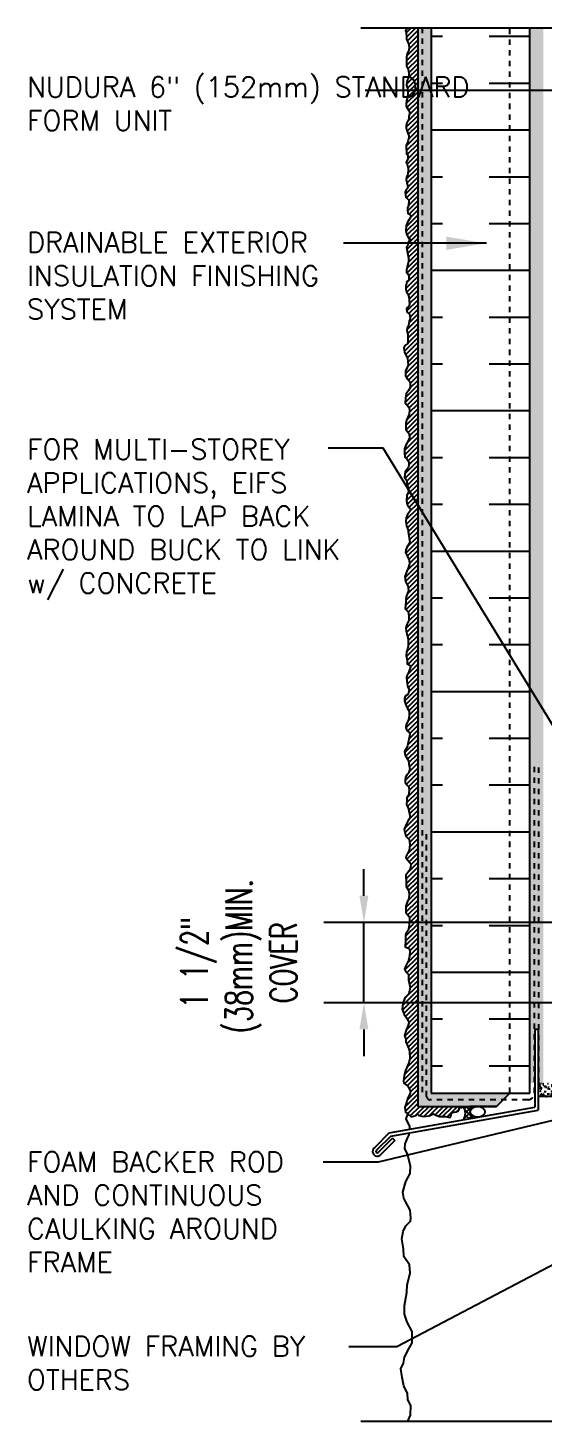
# Model space of a CAD drawing. Header units: inches. Extents: x 2793 to 2824.6, y 374 to 415.
# Drawn here: x 2793 to 2802.64, y 387.98 to 414.03 of the extents above; entities that cross this region are included whole.
import ezdxf

# ---------------------------------------------------------------- set-up
doc = ezdxf.new("R2010")
doc.units = ezdxf.units.IN
doc.header["$LTSCALE"] = 0.5
doc.header["$MEASUREMENT"] = 0
doc.linetypes.add('DASHED2', pattern=[0.375, 0.25, -0.125])
doc.linetypes.add('HIDDEN2', pattern=[0.1875, 0.125, -0.0625])
doc.layers.get('Defpoints').update_dxf_attribs({"linetype": 'CONTINUOUS'})
for name, color, linetype in [('HATCH', 12, 'CONTINUOUS'), ('Hidden2', 12, 'HIDDEN2'), ('line25', 2, 'CONTINUOUS'), ('LINE50', 5, 'CONTINUOUS'), ('LINE9', 9, 'CONTINUOUS'), ('TEXT', 4, 'CONTINUOUS')]:
    doc.layers.add(name, color=color, linetype=linetype)
doc.styles.add('DIM', font='romans.shx', dxfattribs={"width": 0.7})
doc.styles.get("Standard").update_dxf_attribs({"font": 'romans.shx'})
doc.dimstyles.new('ext_12', dxfattribs={"dimscale": 12, "dimtxt": 0.09375, "dimasz": 0.09375, "dimexe": 0.09375, "dimexo": 0.0625, "dimgap": 0.0625, "dimtad": 1, "dimdec": 1, "dimzin": 3, "dimdsep": 46, "dimlunit": 4, "dimtxsty": 'DIM', "dimcen": 0.09, "dimdle": 0.09375, "dimclrt": 4, "dimadec": 0, "dimazin": 0, "dimtfac": 1, "dimtdec": 1, "dimtmove": 2, "dimatfit": 3, "dimfxl": 1, "dimfrac": 2, "dimtolj": 1, "dimtzin": 0, "dimarcsym": 0})
doc.dimstyles.new('ext_8', dxfattribs={"dimscale": 8, "dimtxt": 0.09375, "dimasz": 0.09375, "dimexe": 0.09375, "dimexo": 0.0625, "dimgap": 0.0625, "dimtad": 1, "dimdec": 1, "dimzin": 3, "dimdsep": 46, "dimlunit": 4, "dimtxsty": 'DIM', "dimcen": 0.09, "dimdle": 0.09375, "dimclrt": 4, "dimadec": 0, "dimazin": 0, "dimtfac": 1, "dimtdec": 1, "dimtmove": 2, "dimatfit": 3, "dimfxl": 1, "dimfrac": 2, "dimtolj": 1, "dimtzin": 0, "dimarcsym": 0})
pattern_1 = [(37.50000000000001, (0, 0), (-0.003149667905480408, 0.09634118845065794), [0, -0.07600000000000001, 0, -0.085, 0, -0.08125]), (7.499999999999999, (0, 0), (0.08848883526338636, 0.141107303261487), [0, -0.041, 0, -0.0685, 0, -0.02625]), (327.5, (-0.0615, 0), (0.1557070930875748, 0.0002829526768482471), [0, -0.025, 0, -0.09000000000000001, 0, -0.1175]), (317.5, (-0.0615, 0), (0.1503063302286147, 0.04388377824671247), [0, -0.0125, 0, -0.059, 0, -0.0675])]

# ---------------------------------------------------------------- blocks, each defined once
blk = doc.blocks.new('*D4')
at = {"layer": 'Defpoints', "color": 0, "transparency": 16777216}
for p in [(2799.283079843807, 397.3043712065825), (2808.258923650957, 397.3043712065825), (2805.515659898564, 395.8043712065833)]:
    blk.add_point(p, dxfattribs=at)
at = {"layer": 'TEXT', "color": 0, "lineweight": -2, "transparency": 16777216}
for p, q in [((2799.283079843807, 397.8043712065825), (2799.283079843807, 398.3043712065825)), ((2807.758923650957, 397.3043712065825), (2798.533079843807, 397.3043712065825)), ((2799.283079843807, 395.8043712065833), (2799.283079843807, 397.3043712065825)), ((2805.015659898564, 395.8043712065833), (2798.533079843807, 395.8043712065833)), ((2799.283079843807, 395.3043712065833), (2799.283079843807, 394.8043712065833))]:
    blk.add_line(p, q, dxfattribs=at)
at = {"layer": 'TEXT', "color": 0, "transparency": 16777216}
for points in [[(2799.199746510473, 397.8043712065825), (2799.36641317714, 397.8043712065825), (2799.283079843807, 397.3043712065825)], [(2799.199746510473, 395.3043712065833), (2799.36641317714, 395.3043712065833), (2799.283079843807, 395.8043712065833)]]:
    blk.add_solid(points, dxfattribs=at)
at = {"layer": 'TEXT', "color": 4, "transparency": 16777216, "insert": (2796.944408419152, 396.5543712065829), "char_height": 0.5, "attachment_point": 5, "rotation": 90, "style": 'DIM'}
blk.add_mtext('\\A1;1 1/2" \\P (38mm)MIN. \\PCOVER', dxfattribs=at)

msp = doc.modelspace()

# ---------------------------------------------------------------- hatches: boundary and pattern name
at = {"layer": 'HATCH'}
h = msp.add_hatch(dxfattribs=at)
h.set_pattern_fill('ANSI31', color=256, scale=0.5)
h.set_pattern_definition([(45, (0, 0), (-0.04419417382415922, 0.04419417382415922), [])])
h.paths.add_polyline_path([(2801.120334612113, 393.8668712065837), (2800.290654609725, 393.8668712065837), (2800.290654609725, 414.0341859822698), (2800.103154609724, 414.0341859822698), (2800.061274765059, 413.9766489981685), (2800.075264819972, 413.9463289177291), (2800.079930393311, 413.8623687126697), (2800.079930393311, 413.8180552647237), (2800.105584381569, 413.7667484855277), (2800.119574436483, 413.7480884271777), (2800.131238369831, 413.6781282946503), (2800.126572796491, 413.6174881337689), (2800.10558438157, 413.5825013624867), (2800.091587661553, 413.5498546416433), (2800.08226317998, 413.4845544949375), (2800.079930393311, 413.4029209302865), (2800.079930393311, 413.3166340848243), (2800.110129983024, 413.2526347111416), (2800.126459489711, 413.180334528175), (2800.121793916371, 413.1266944035576), (2800.110129983022, 413.0963743231145), (2800.096139928111, 413.068387588097), (2800.089141568104, 413.0147474634758), (2800.079810421425, 412.9634406842866), (2800.10080550145, 412.9051338688289), (2800.10080550145, 412.8794804792245), (2800.107797196355, 412.8165136779435), (2800.107797196355, 412.7791935612435), (2800.091474354775, 412.7138934145382), (2800.077477634755, 412.6719133120108), (2800.075151513191, 412.613606496559), (2800.075151513191, 412.5692930486046), (2800.110129983021, 412.5063262473204), (2800.133451184614, 412.4596794539511), (2800.133451184615, 412.4340260643523), (2800.126459489706, 412.3710592630691), (2800.12179391637, 412.3314125059599), (2800.105464409686, 412.2964257346803), (2800.089141568104, 412.2614456684138), (2800.07519150382, 412.209072791744), (2800.07519150382, 412.1624259983715), (2800.089188223834, 412.1134525645991), (2800.10084549208, 412.0854658295775), (2800.121840572104, 412.0131656466139), (2800.12416669367, 411.9851789115925), (2800.110176638757, 411.9292054415509), (2800.096179918741, 411.8872253390267), (2800.07519150382, 411.8429118910777), (2800.07519150382, 411.7869451260624), (2800.077524290485, 411.7286383105927), (2800.079857077159, 411.6749981859821), (2800.105511065419, 411.6563381276311), (2800.107843852088, 411.6330180834576), (2800.105511065417, 411.5817045992417), (2800.07519150382, 411.521071143379), (2800.084562641126, 411.5016735333145), (2800.098552696034, 411.4573600853874), (2800.112549416055, 411.4177133282598), (2800.112549416055, 411.3757332257297), (2800.107883842717, 411.3080997336062), (2800.098552696038, 411.2754463077446), (2800.079897067787, 411.24513293232), (2800.075231494448, 411.1984861389502), (2800.0868887627, 411.1401793234779), (2800.09155433603, 411.1145259338952), (2800.098552696037, 411.0912058897185), (2800.103218269378, 411.0585524638588), (2800.100885482709, 411.0305657288382), (2800.070565921108, 410.9909189717333), (2800.054243079526, 410.9629322367122), (2800.065966998818, 410.8712947888208), (2800.121940548677, 410.8153213187835), (2800.121940548677, 410.8083212825226), (2800.117274975337, 410.712701055377), (2800.098619347085, 410.6707209528482), (2800.098619347085, 410.633407541161), (2800.103284920426, 410.563440703615), (2800.159251805178, 410.5284606373503), (2800.159251805179, 410.5074672335777), (2800.131265030252, 410.4514937635421), (2800.096286560416, 410.4001869843431), (2800.072965358826, 410.3325534922193), (2800.065966998819, 410.2462599417417), (2800.07995705373, 410.1832931404582), (2800.096286560415, 410.1389796925084), (2800.117274975337, 410.103992921227), (2800.154652882888, 410.0822820807889), (2800.117341626385, 410.0239819703466), (2800.098679333029, 409.9633418094683), (2800.080023704777, 409.9260283977798), (2800.098679333029, 409.8257414797823), (2800.112676053046, 409.767434664337), (2800.115008839715, 409.7301212526472), (2800.115008839715, 409.6671477463505), (2800.091567666247, 409.5568301251215), (2800.079910397997, 409.5008566550219), (2800.082243184666, 409.4542098616536), (2800.107897172927, 409.435556508319), (2800.126552801177, 409.4052364278793), (2800.126552801177, 409.3772496928485), (2800.124220014508, 409.3236095682438), (2800.10089881292, 409.2979561786456), (2800.084569306232, 409.2769627748747), (2800.06591367798, 409.2069959373288), (2800.06591367798, 409.1463557764482), (2800.082243184667, 409.0973823426713), (2800.103231599587, 409.062402276405), (2800.121887227838, 409.0040954609514), (2800.131218374516, 408.9504553363296), (2800.133577821605, 408.8517642120537), (2800.121913888258, 408.8331041537022), (2800.098592686667, 408.8051174186849), (2800.082269845085, 408.7724706978392), (2800.089261539988, 408.7258239044712), (2800.135910608275, 408.6815104565213), (2800.149900663188, 408.5998835968864), (2800.131245034936, 408.5485768176923), (2800.11491552825, 408.4692765984608), (2800.093927113329, 408.4249698555292), (2800.086928753319, 408.375989716735), (2800.103258260006, 408.3013628933643), (2800.107923833344, 408.2477160637305), (2800.105551056047, 408.1957656030306), (2800.105551056047, 408.1351321471776), (2800.047251384623, 408.0954853900703), (2800.030921877936, 408.0488385966991), (2800.042585811285, 407.9695450824833), (2800.058908652865, 407.9252316345364), (2800.100892147813, 407.8599314878326), (2800.103224934483, 407.7946246361144), (2800.110216629386, 407.7293244894051), (2800.079897067786, 407.6500309751917), (2800.063574226206, 407.619710894752), (2800.061281430164, 407.5303129220629), (2800.103258260006, 407.4603460845172), (2800.124246674927, 407.4393593857603), (2800.147567876518, 407.3903792469711), (2800.149900663188, 407.304085696494), (2800.117248314916, 407.2504455718757), (2800.072938698408, 407.1921387564179), (2800.058948643496, 407.1105118967846), (2800.054283070156, 407.0218917059011), (2800.084602631755, 406.9822449487969), (2800.121913888257, 406.940264846265), (2800.133577821605, 406.8912847074745), (2800.128912248267, 406.8096578478402), (2800.107923833344, 406.7536843778045), (2800.086935418423, 406.7140376206954), (2800.065980329028, 406.6504338429307), (2800.070645902365, 406.5804670053963), (2800.070645902366, 406.5221668949414), (2800.110289945539, 406.4685267703406), (2800.12894557379, 406.4428666757122), (2800.133611147129, 406.3682398523402), (2800.091634317282, 406.2772796110205), (2800.065980329027, 406.2306395226684), (2800.044991914107, 406.16300603054), (2800.040326340767, 406.1000325242347), (2800.047404682033, 406.0084755365355), (2800.084715938534, 405.9734887652551), (2800.09871265855, 405.954828706924), (2800.124366646813, 405.9221819860594), (2800.124366646813, 405.8592084797588), (2800.112702713464, 405.8079017005634), (2800.094047085209, 405.7845816563776), (2800.063727523614, 405.7495948851058), (2800.049737468702, 405.6889614292418), (2800.045071895363, 405.632987959205), (2800.080057030302, 405.5770144891671), (2800.089381511874, 405.5327010411731), (2800.096379871886, 405.4977209749687), (2800.108043805231, 405.4324141232391), (2800.117368286805, 405.3507872635971), (2800.087048725205, 405.2971471389788), (2800.080090355824, 405.1912883530489), (2800.091754289173, 405.1236548609244), (2800.098745984077, 405.1073281479921), (2800.152386747266, 405.0350279650255), (2800.154719533935, 405.0117079208496), (2800.096413197406, 404.9370810974759), (2800.073091995817, 404.8741075911772), (2800.068426422478, 404.7994740627877), (2800.077757569155, 404.7225138939949), (2800.112742704094, 404.6385536889387), (2800.112742704094, 404.6152336447621), (2800.119741064094, 404.5709201968353), (2800.143048935483, 404.4116693718419), (2800.122060520563, 404.3766893055774), (2800.091740958964, 404.3300425122058), (2800.066086970704, 404.2764023875905), (2800.063754184033, 404.2250956083951), (2800.091740958959, 404.1597887566753), (2800.105737678986, 404.1294753812751), (2800.129058880572, 404.0804952424572), (2800.138390027249, 404.0105284049132), (2800.112736038988, 403.928901545275), (2800.084749264057, 403.8729280752388), (2800.049764129122, 403.7773078480942), (2800.06374751893, 403.6786502488929), (2800.080070360511, 403.643663477611), (2800.11272270878, 403.5830300217493), (2800.11272270878, 403.5597032725496), (2800.11505549545, 403.5107298387813), (2800.075411452278, 403.3917895674643), (2800.068413092268, 403.3428094286701), (2800.066080305598, 403.2984959807127), (2800.054996236365, 403.1726629533856), (2800.110616535672, 403.1170381441598), (2800.119401143758, 403.0877573411344), (2800.125259770851, 403.0174954829028), (2800.122327124753, 402.9530871032688), (2800.08719535751, 402.8769717664383), (2800.06963280644, 402.8154934786117), (2800.075484768429, 402.7510850989782), (2800.095979965606, 402.6808232407443), (2800.107690554678, 402.6369053887144), (2800.110616535672, 402.572497009081), (2800.113549181771, 402.4700309610334), (2800.10183859269, 402.4202596304044), (2800.081343395523, 402.3617114343854), (2800.072558787435, 402.3002264415447), (2800.093087310126, 402.2117537610047), (2800.093087310126, 402.1444152895647), (2800.148707609432, 402.109287712957), (2800.154566236526, 402.0829370017392), (2800.125286431271, 401.9921846159034), (2800.087228683035, 401.918992665863), (2800.078450740051, 401.8838583842399), (2800.090161329134, 401.7696853789924), (2800.098939272116, 401.731621005561), (2800.107723880202, 401.7140605697679), (2800.128185751847, 401.6575574034983), (2800.116475162767, 401.596079115673), (2800.107690554678, 401.5668050176625), (2800.057922217361, 401.5346008278458), (2800.040359666291, 401.4965431594304), (2800.040359666291, 401.4496952155933), (2800.075491433548, 401.3560127379084), (2800.090128003609, 401.3179550695376), (2800.128185751846, 401.2564767817101), (2800.13111173284, 401.2389096408957), (2800.131111732841, 401.1745012612649), (2800.116475162766, 401.1013093112244), (2800.098912611697, 401.0515446856123), (2800.075491433534, 401.0105569253894), (2800.066706825446, 400.9520020243551), (2800.084269376515, 400.8963772151271), (2800.136970359931, 400.8524660681136), (2800.14282232192, 400.8231852650891), (2800.101791936957, 400.6059964005157), (2800.078370758794, 400.5679387320956), (2800.043238991551, 400.5035303524659), (2800.057875561626, 400.4361918810262), (2800.095933309879, 400.3688601145712), (2800.116428507032, 400.3337258329764), (2800.122287134127, 400.2722475451417), (2800.139849685194, 400.1727115889091), (2800.119354488026, 400.0995196388701), (2800.090081347876, 400.0702388358471), (2800.063787509559, 400.0253889866514), (2800.057935547569, 399.966834085619), (2800.057935547569, 399.925846325394), (2800.093067314812, 399.8760816997806), (2800.116488492974, 399.8468008967561), (2800.128199082055, 399.7999596579372), (2800.125266435956, 399.7033470884836), (2800.107703884886, 399.6682195118733), (2800.087208687719, 399.6389454138665), (2800.084282706726, 399.5774604210484), (2800.081356725732, 399.5071985627919), (2800.107703884887, 399.4632874157762), (2800.11941447397, 399.4252230423466), (2800.151067056523, 399.2745278172525), (2800.126159559992, 399.231501732292), (2800.105777669608, 399.1998004186472), (2800.074078431323, 399.1363977913505), (2800.037846921792, 399.0412938504036), (2800.067286689562, 398.9212807765899), (2800.105777669608, 398.8827872821602), (2800.13069183124, 398.8556185590447), (2800.142009179139, 398.7627742083519), (2800.132951301757, 398.6495533153139), (2800.09898592784, 398.5929495738164), (2800.065020553941, 398.5340728320303), (2800.065053879463, 398.5146416968872), (2800.130725156766, 398.4421805935471), (2800.160158259429, 398.3991545085886), (2800.153366517667, 398.3289597005119), (2800.12166727938, 398.2678233684774), (2800.067320015085, 398.190836379625), (2800.071845621226, 398.0481804682092), (2800.076377892468, 397.9802452503808), (2800.119401143758, 397.9077841470389), (2800.128459021141, 397.8375893389633), (2800.123926749899, 397.7515438740607), (2800.08996137599, 397.685874951499), (2800.067320015085, 397.6088879626431), (2800.069586150709, 397.4911411840943), (2800.117135008132, 397.4322644423161), (2800.137516898523, 397.4028294239304), (2800.1352507629, 397.3665955197466), (2800.13298462728, 397.246582445935), (2800.112609401999, 397.1582706857717), (2800.076377892468, 397.1039265345174), (2800.062787743842, 397.0676993353566), (2800.060528273325, 396.9680628038756), (2800.056015997396, 396.8499874795693), (2800.132758013718, 396.8158790653281), (2800.144128682456, 396.7703989446702), (2800.135604013454, 396.6737595551554), (2800.118548010348, 396.5941643152418), (2800.092967338247, 396.545847973021), (2800.058855332028, 396.4833102927049), (2800.044645328659, 396.4321443188369), (2800.070226000767, 396.3838212715697), (2800.115708675715, 396.329819076116), (2800.118548010349, 396.2331729815893), (2800.146974682194, 396.0882038397961), (2800.124233344717, 395.9688210374457), (2800.050330663028, 395.894918355755), (2800.010533322446, 395.7925864080187), (2800.002008653445, 395.6874182386906), (2800.03895999429, 395.5879292175603), (2800.0815966695, 395.519712389074), (2800.104338006979, 395.4799181216278), (2800.129985330133, 395.4469026249274), (2800.104397992924, 395.3644711634246), (2800.075977986181, 395.2934047033187), (2800.044711979706, 395.1910794605988), (2800.067446652076, 395.1256988537088), (2800.070292651813, 395.074539584856), (2800.124299995764, 394.9437850760883), (2800.138509999134, 394.8926191022204), (2800.141355998872, 394.7647075200549), (2800.127139330397, 394.6822760585482), (2800.087348654917, 394.5941587438496), (2800.064607317447, 394.5401498433642), (2800.036180645601, 394.4463533804531), (2800.021970642231, 394.3411785061104), (2800.027655976599, 394.2985413120578), (2800.104397992922, 394.2445324115854), (2800.152720002505, 394.1450500954675), (2800.144195333503, 394.1024129014141), (2800.101558658289, 394.0057668068841), (2800.087348654936, 393.9602866862821), (2800.050397314075, 393.8465897370861), (2800.061761317707, 393.7584724223718), (2800.104397992928, 393.7243640081451), (2800.166936670979, 393.6731980342628), (2800.252210021406, 393.6930918154804), (2800.269266024514, 393.7129923017127), (2800.286315362515, 393.7186781549217), (2800.309056699991, 393.6987776686894), (2800.400015384788, 393.6760409608678), (2800.502344738323, 393.6902488888754), (2800.576247420012, 393.7272069347364), (2800.63025476388, 393.7044635219192), (2800.698472111288, 393.6760409608678), (2800.809332798928, 393.6760409608678), (2800.889667306721, 393.6600025636073), (2800.90823628861, 393.68346341311), (2800.918013997309, 393.7157212430525), (2800.919966873005, 393.735266363459), (2800.944401147094, 393.7528603243337), (2800.972747837679, 393.758727212964), (2801.006959820465, 393.7675241934014), (2801.053882158045, 393.781209130194), (2801.05778790944, 393.7909850428989), (2801.06463297204, 393.8163970519419), (2801.061700325941, 393.8291030564606), (2801.083201953929, 393.846697017335), (2801.109595768819, 393.8486548818836), (2801.120334612113, 393.8547032076277)])
h = msp.add_hatch(dxfattribs=at)
h.set_pattern_fill('AR-SAND', color=256, scale=0.05)
h.set_pattern_definition(pattern_1)
h.paths.add_polyline_path([(2802.015659898562, 394.1168712065831), (2800.540654609725, 394.1168712065837), (2800.540654609725, 414.0341859822698), (2800.290654609725, 414.0341859822698), (2800.290654609725, 393.8668712065837), (2801.765659898562, 393.8668712065837)])
h = msp.add_hatch(dxfattribs=at)
h.set_pattern_fill('INSUL', color=256, scale=7, style=0)
h.set_pattern_definition([(0, (-0.1250025545650715, 0), (0, 2.625), []), (0, (-0.1250025545650715, 0.875), (0, 2.625), [0.875, -0.875]), (0, (-0.1250025545650715, 1.75), (0, 2.625), [0.875, -0.875])])
h.paths.add_polyline_path([(2802.390659898562, 414.0341859822698), (2801.953159898562, 414.0341859822698), (2801.953159898562, 394.1168712065832), (2802.390659898562, 394.116871206583)])
h.paths.add_polyline_path([(2801.953159898562, 414.0341859822698), (2800.540654609725, 414.0341859822698), (2800.540654609725, 394.1168712065837), (2801.953159898562, 394.1168712065832)])
h = msp.add_hatch(dxfattribs=at)
h.set_pattern_fill('AR-SAND', color=256, scale=0.05)
h.set_pattern_definition(pattern_1)
h.paths.add_polyline_path([(2802.546909948564, 395.3043712065828), (2802.546909948564, 394.3043712065828), (2802.640659898564, 394.3043712065828), (2802.640659898564, 414.0341859822698), (2802.390659898562, 414.0341859822698), (2802.390659898562, 394.3043712065828), (2802.484409948564, 394.3043712065828), (2802.484409948564, 395.3043712065828)])
h = msp.add_hatch(dxfattribs=at)
h.set_pattern_fill('AR-SAND', color=256, scale=0.05)
h.set_pattern_definition(pattern_1)
h.paths.add_polyline_path([(2805.515659898564, 395.8043712065833), (2805.475300441622, 395.8043712065833, 0.2152504370216392), (2805.390659898563, 395.6168712065831), (2805.390659898564, 394.3043712065829), (2805.515660265259, 394.3043712065829)])
h.paths.add_polyline_path([(2805.390659898563, 395.6168712065832, -0.2152504370215325), (2805.475300441622, 395.8043712065833), (2805.265659898564, 395.8043712065833), (2805.265659898564, 394.3043712065829), (2805.390659898564, 394.3043712065829)])
h.paths.add_polyline_path([(2805.515659898564, 394.3043711409062), (2802.546909948564, 394.3043711409062), (2802.546909948564, 394.0543712065837), (2805.515659898564, 394.0543712065837)])
h = msp.add_hatch(dxfattribs=at)
h.set_pattern_fill('ANSI37', color=256, scale=0.5)
h.set_pattern_definition([(45, (0, 0), (-0.04419417382415922, 0.04419417382415922), []), (135, (0, 0), (-0.04419417382415922, -0.04419417382415922), [])])
edge = h.paths.add_edge_path()
edge.add_ellipse((2801.410943839516, 393.7651954066502), major_axis=(0.1379319735133322, 0), ratio=0.7371445310592315, start_angle=-270, end_angle=-80.16836374674398, ccw=False)
edge.add_line((2801.410943839516, 393.8668712065837), (2801.265659898562, 393.8668712065837))
edge.add_line((2801.265659898562, 393.8668712065837), (2801.141938976615, 393.8668712065837))
edge.add_arc((2800.965555055787, 393.7401491565245), 0.2171860158888701, -35.69514656710709, 35.695146567131474, ccw=False)
edge.add_line((2801.141938976615, 393.6134271064653), (2801.434496216803, 393.6650128413121))

# ---------------------------------------------------------------- linework, layer by layer
for points in [[(2800.140037031462, 393.4367647615105), (2800.144661738335, 393.491105545643), (2800.074127875895, 393.6321740908226), (2800.105267643953, 393.723652503774)], [(2800.103154609725, 387.9810604652529), (2800.154285584272, 388.0898951490285), (2800.161003172422, 388.274627861661), (2800.1072630412, 388.3787498258196), (2800.097186802469, 388.496306962842), (2800.033370432517, 388.6440930944535), (2799.996424128175, 388.7952379711629), (2799.976271555051, 388.9564591794019), (2800.023294193786, 389.0639399848946), (2800.043446671247, 389.1781383768192), (2800.127703752851, 389.3438279353529), (2800.184802630317, 389.4479499957479), (2800.184802630317, 389.6595527653991), (2800.094116194753, 389.834209146502), (2800.043734905437, 389.9819951818772), (2800.043734905437, 390.1432164863526), (2800.087398702266, 390.3850482505929), (2800.094116194753, 390.5328343822045), (2800.147826191966, 390.7455367484715), (2800.137749857572, 390.9067579567106), (2800.030269690791, 391.0579028334199), (2800.023552198304, 391.2023302199336), (2799.993323386449, 391.3870628363299), (2800.016834705817, 391.5247726364117), (2800.070574837039, 391.6322534419044), (2800.154543684453, 391.7229404256718), (2800.16126117694, 391.773321987084), (2800.147826191966, 391.9278257051275), (2800.063857248889, 392.0890469133665), (2800.030269690791, 392.1528636476426), (2800.013670252186, 392.2617937726726), (2800.067410383408, 392.4599615619327), (2800.148020484578, 392.6144651837399), (2800.154737977065, 392.7555337289194), (2800.097639195263, 392.9738541812389), (2800.050616556528, 393.0813349867317), (2800.053975398434, 393.1653043840672), (2800.097639195263, 393.2694263482257), (2800.131226753361, 393.3332430825018), (2800.134553586756, 393.3723337190188)]]:
    msp.add_lwpolyline(points, dxfattribs=at)
msp.add_arc((2800.965555055787, 393.7401491565245), 0.2171860158888702, 324.3048534328685, 35.6951465671315, dxfattribs=at)
at = {"layer": 'Hidden2'}
msp.add_line((2802.015659898562, 394.1168712065837), (2802.015659898562, 414.0341859822698), dxfattribs=at)
at = {"layer": 'line25', "color": 12}
msp.add_ellipse((2801.410943839516, 393.7651954066502), major_axis=(0.1379319735133322, 0), ratio=0.7371445310592315, start_param=-7.853981633974483, end_param=-1.570796326794897, dxfattribs=at)
at = {"layer": 'LINE50', "linetype": 'DASHED2', "ltscale": 0.5}
for p, q in [((2800.373988309726, 414.0341859822698), (2800.373988309726, 394.1168712065837)), ((2802.473993298564, 394.1168712065839), (2802.473993298564, 400.3043712065829)), ((2802.557326598564, 394.3043712065827), (2802.557326598564, 400.3043712065829)), ((2800.457321309726, 394.0543712065837), (2800.457321309726, 399.0493249005052)), ((2802.348993298564, 393.9918712065839), (2800.519821309726, 393.9918712065837))]:
    msp.add_line(p, q, dxfattribs=at)
for centre, radius, start, end in [((2802.682326598564, 394.3043712065828), 0.125, 180, 270), ((2800.519821309726, 394.0543712065837), 0.0625, 180, 270), ((2802.348993298564, 394.1168712065839), 0.125, 270.000000000007, 0)]:
    msp.add_arc(centre, radius, start, end, dxfattribs=at)
at = {"layer": 'LINE9'}
for p, q in [((2799.228157164291, 414.0341859822698), (2806.309408531427, 414.0341859822698)), ((2800.290654609725, 414.0341859822698), (2800.290654609725, 393.8668712065837)), ((2800.540654609725, 414.0341859822698), (2800.540654609725, 394.1168712065837)), ((2802.390659898562, 394.1168712065837), (2802.390659898562, 414.0341859822698)), ((2802.546909948564, 395.3043712065828), (2802.484409948564, 395.3043712065828)), ((2802.484409948564, 395.3043712065828), (2802.484409948564, 393.8501409596379)), ((2802.546909948564, 395.3043712065828), (2802.546909948564, 393.7976972326892)), ((2800.540654609725, 394.1168712065837), (2802.390659898563, 394.116871206583)), ((2801.765659898562, 393.8668712065837), (2802.015659898562, 394.1168712065831)), ((2805.390659898564, 394.0543712065837), (2802.546909948564, 394.0543712065837)), ((2799.756259275662, 393.3690943885672), (2802.484409948564, 393.8501409596379)), ((2799.786464639439, 393.3109562459204), (2802.546909948564, 393.7976972326892)), ((2800.290654609725, 393.8668712065837), (2801.765659898562, 393.8668712065837)), ((2801.765659898562, 393.8668712065837), (2801.265659898562, 393.8668712065837)), ((2799.756259275662, 393.3690943885672), (2799.485892753204, 393.0995967367228)), ((2799.786464639439, 393.3109562459204), (2799.521584267712, 393.0469271140915)), ((2799.820380588114, 393.2744711881767), (2799.550014065657, 393.0049735363323)), ((2799.864503577609, 393.2302059444967), (2799.585705580165, 392.952303913701)), ((2799.820380588114, 393.2744711881767), (2799.864503577609, 393.230205944497)), ((2799.228157164291, 387.9810604652529), (2806.309408531463, 387.9810604652529))]:
    msp.add_line(p, q, dxfattribs=at)
msp.add_lwpolyline([(2800.103154609725, 414.0341859822698), (2800.061274765059, 413.9766489981685), (2800.075264819972, 413.9463289177293), (2800.079930393311, 413.8623687126728), (2800.079930393311, 413.8180552647245), (2800.10558438157, 413.7667484855283), (2800.119574436483, 413.7480884271772), (2800.131238369831, 413.6781282946467), (2800.126572796491, 413.6174881337674), (2800.10558438157, 413.5825013624863), (2800.091587661553, 413.549854641642), (2800.08226317998, 413.4845544949367), (2800.079930393311, 413.4029209302853), (2800.079930393311, 413.3166340848247), (2800.110129983024, 413.2526347111416), (2800.126459489711, 413.1803345281742), (2800.121793916371, 413.1266944035569), (2800.110129983024, 413.0963743231177), (2800.096139928111, 413.0683875880986), (2800.089141568104, 413.0147474634823), (2800.079810421425, 412.963440684287), (2800.10080550145, 412.9051338688287), (2800.10080550145, 412.8794804792306), (2800.107797196355, 412.8165136779462), (2800.107797196355, 412.779193561244), (2800.091474354773, 412.7138934145396), (2800.077477634755, 412.6719133120114), (2800.075151513191, 412.6136064965531), (2800.075151513191, 412.5692930486039), (2800.110129983024, 412.5063262473204), (2800.133451184614, 412.4596794539502), (2800.133451184614, 412.4340260643521), (2800.126459489711, 412.3710592630687), (2800.121793916371, 412.3314125059615), (2800.105464409686, 412.2964257346803), (2800.089141568104, 412.2614456684141), (2800.07519150382, 412.2090727917421), (2800.07519150382, 412.1624259983719), (2800.089188223836, 412.1134525645975), (2800.100845492079, 412.0854658295784), (2800.121840572105, 412.013165646611), (2800.124166693669, 411.9851789115928), (2800.110176638756, 411.9292054415546), (2800.096179918741, 411.8872253390273), (2800.07519150382, 411.8429118910781), (2800.07519150382, 411.7869451260567), (2800.077524290489, 411.7286383105984), (2800.079857077159, 411.6749981859821), (2800.105511065418, 411.656338127631), (2800.107843852087, 411.6330180834539), (2800.105511065418, 411.5817045992426), (2800.07519150382, 411.5210711433792), (2800.084562641126, 411.5016735333147), (2800.098552696038, 411.4573600853655), (2800.112549416055, 411.4177133282583), (2800.112549416055, 411.3757332257301), (2800.107883842717, 411.3080997336046), (2800.098552696038, 411.2754463077445), (2800.079897067786, 411.2451329323203), (2800.075231494448, 411.1984861389501), (2800.086888762691, 411.1401793234927), (2800.09155433603, 411.1145259338946), (2800.098552696038, 411.0912058897175), (2800.103218269378, 411.0585524638573), (2800.100885482709, 411.0305657288382), (2800.070565921109, 410.9909189717309), (2800.054243079527, 410.9629322367127), (2800.065966998818, 410.8712947888207), (2800.121940548677, 410.8153213187834), (2800.121940548677, 410.8083212825213), (2800.117274975337, 410.7127010553759), (2800.098619347085, 410.6707209528486), (2800.098619347085, 410.6334075411623), (2800.103284920426, 410.563440703615), (2800.159251805178, 410.5284606373498), (2800.159251805178, 410.5074672335777), (2800.13126503025, 410.4514937635404), (2800.096286560416, 410.4001869843451), (2800.072965358826, 410.3325534922187), (2800.065966998818, 410.2462599417422), (2800.079957053729, 410.1832931404579), (2800.096286560416, 410.1389796925087), (2800.117274975337, 410.1039929212275), (2800.154652882888, 410.0822820807889), (2800.117341626385, 410.0239819703465), (2800.098679333028, 409.9633418094672), (2800.080023704777, 409.926028397781), (2800.098679333028, 409.8257414797954), (2800.112676053046, 409.7674346643371), (2800.115008839715, 409.73012125265), (2800.115008839715, 409.6671477463506), (2800.091567666239, 409.5568301250614), (2800.079910397997, 409.5008566550241), (2800.082243184666, 409.4542098616539), (2800.107897172926, 409.4355565083188), (2800.126552801177, 409.4052364278787), (2800.126552801177, 409.3772496928605), (2800.124220014508, 409.3236095682441), (2800.100898812918, 409.297956178646), (2800.084569306231, 409.2769627748739), (2800.06591367798, 409.2069959373275), (2800.06591367798, 409.1463557764482), (2800.082243184666, 409.0973823426739), (2800.103231599587, 409.0624022764077), (2800.121887227839, 409.0040954609494), (2800.131218374516, 408.9504553363331), (2800.133577821605, 408.8517642120541), (2800.121913888257, 408.8331041537031), (2800.098592686667, 408.8051174186849), (2800.082269845085, 408.7724706978397), (2800.089261539988, 408.7258239044704), (2800.135910608275, 408.6815104565212), (2800.149900663188, 408.5998835968858), (2800.131245034936, 408.5485768176904), (2800.114915528249, 408.4692765984601), (2800.093927113328, 408.4249698555268), (2800.086928753319, 408.3759897167365), (2800.103258260006, 408.3013628933641), (2800.107923833344, 408.2477160637318), (2800.105551056047, 408.1957656030409), (2800.105551056047, 408.1351321471775), (2800.047251384623, 408.0954853900703), (2800.030921877937, 408.0488385967001), (2800.042585811285, 407.9695450824856), (2800.058908652865, 407.9252316345373), (2800.100892147813, 407.859931487832), (2800.103224934483, 407.7946246361116), (2800.110216629386, 407.7293244894063), (2800.079897067786, 407.6500309751918), (2800.063574226206, 407.6197108947526), (2800.061281430164, 407.5303129220638), (2800.103258260006, 407.4603460845165), (2800.124246674926, 407.4393593857603), (2800.147567876518, 407.39037924697), (2800.149900663188, 407.3040856964935), (2800.117248314918, 407.2504455718763), (2800.072938698408, 407.192138756418), (2800.058948643495, 407.1105118967835), (2800.054283070156, 407.021891705901), (2800.084602631754, 406.9822449487938), (2800.121913888257, 406.9402648462656), (2800.133577821605, 406.8912847074753), (2800.128912248267, 406.8096578478398), (2800.107923833344, 406.7536843778025), (2800.086935418423, 406.7140376206953), (2800.065980329027, 406.6504338429313), (2800.070645902366, 406.5804670053849), (2800.070645902366, 406.5221668949416), (2800.110289945538, 406.4685267703253), (2800.12894557379, 406.4428666757121), (2800.133611147128, 406.3682398523397), (2800.091634317287, 406.2772796110212), (2800.065980329027, 406.2306395226669), (2800.044991914107, 406.1630060305406), (2800.040326340768, 406.1000325242412), (2800.047404682033, 406.008475536536), (2800.084715938536, 405.9734887652548), (2800.098712658553, 405.9548287069038), (2800.124366646813, 405.9221819860595), (2800.124366646813, 405.8592084797592), (2800.112702713464, 405.8079017005639), (2800.094047085213, 405.7845816563868), (2800.063727523615, 405.7495948851056), (2800.049737468702, 405.6889614292422), (2800.045071895363, 405.6329879592049), (2800.080057030302, 405.5770144891676), (2800.089381511874, 405.5327010412184), (2800.096379871884, 405.4977209749532), (2800.10804380523, 405.4324141232319), (2800.117368286805, 405.3507872635973), (2800.087048725205, 405.2971471389801), (2800.080090355825, 405.1912883530495), (2800.091754289173, 405.123654860924), (2800.098745984076, 405.1073281479939), (2800.152386747266, 405.0350279650265), (2800.154719533935, 405.0117079208494), (2800.096413197407, 404.937081097476), (2800.073091995817, 404.8741075911767), (2800.068426422478, 404.7994740627882), (2800.077757569155, 404.7225138939948), (2800.112742704094, 404.6385536889384), (2800.112742704094, 404.6152336447612), (2800.119741064102, 404.5709201968129), (2800.143048935483, 404.4116693718415), (2800.122060520562, 404.3766893055763), (2800.091740958964, 404.3300425122061), (2800.066086970703, 404.2764023875898), (2800.063754184033, 404.2250956083944), (2800.091740958964, 404.1597887566732), (2800.105737678981, 404.1294753812499), (2800.129058880571, 404.0804952424587), (2800.138390027249, 404.0105284049123), (2800.112736038989, 403.9289015452769), (2800.084749264059, 403.8729280752395), (2800.049764129122, 403.777307848095), (2800.063747518929, 403.678650248894), (2800.080070360511, 403.6436634776128), (2800.11272270878, 403.5830300217494), (2800.11272270878, 403.5597032725573), (2800.115055495449, 403.510729838782), (2800.075411452277, 403.3917895674604), (2800.068413092267, 403.3428094286701), (2800.066080305598, 403.2984959807209), (2800.054996236366, 403.172662953386), (2800.110616535672, 403.1170381441589), (2800.119401143758, 403.0877573411335), (2800.125259770852, 403.0174954829017), (2800.122327124753, 402.9530871032684), (2800.08719535751, 402.8769717664372), (2800.06963280644, 402.8154934786116), (2800.075484768429, 402.7510850989784), (2800.095979965598, 402.6808232407457), (2800.107690554678, 402.6369053887165), (2800.110616535672, 402.5724970090832), (2800.113549181771, 402.4700309610344), (2800.101838592689, 402.4202596304058), (2800.081343395523, 402.361711434387), (2800.072558787435, 402.3002264415445), (2800.093087310126, 402.2117537610056), (2800.093087310126, 402.1444152895647), (2800.148707609433, 402.1092877129568), (2800.154566236526, 402.0829370017391), (2800.125286431272, 401.9921846159032), (2800.087228683034, 401.9189926658637), (2800.078450740051, 401.8838583842398), (2800.090161329133, 401.7696853789939), (2800.098939272115, 401.7316210055624), (2800.107723880203, 401.7140605697659), (2800.128185751846, 401.6575574034987), (2800.116475162766, 401.5960791156722), (2800.107690554678, 401.5668050176628), (2800.05792221736, 401.5346008278457), (2800.040359666291, 401.496543159431), (2800.040359666291, 401.4496952155932), (2800.075491433534, 401.3560127379506), (2800.090128003609, 401.3179550695359), (2800.128185751846, 401.2564767817094), (2800.131111732841, 401.238909640897), (2800.131111732841, 401.1745012612637), (2800.116475162766, 401.1013093112251), (2800.098912611697, 401.0515446856116), (2800.075491433534, 401.0105569253892), (2800.066706825446, 400.9520020243544), (2800.084269376515, 400.8963772151274), (2800.136970359932, 400.8524660681132), (2800.142822321921, 400.8231852650879), (2800.101791936957, 400.6059964005153), (2800.078370758794, 400.5679387320997), (2800.043238991551, 400.5035303524664), (2800.057875561626, 400.4361918810264), (2800.095933309864, 400.3688601146014), (2800.116428507032, 400.3337258329775), (2800.122287134125, 400.272247545151), (2800.139849685194, 400.1727115889098), (2800.119354488026, 400.0995196388703), (2800.090081347875, 400.0702388358459), (2800.063787509558, 400.0253889866508), (2800.057935547569, 399.966834085616), (2800.057935547569, 399.9258463253936), (2800.093067314812, 399.8760816997801), (2800.116488492975, 399.8468008967557), (2800.128199082055, 399.7999596579339), (2800.125266435956, 399.7033470884835), (2800.107703884887, 399.6682195118756), (2800.087208687719, 399.6389454138662), (2800.084282706726, 399.5774604210246), (2800.081356725732, 399.5071985627919), (2800.107703884887, 399.4632874157778), (2800.119414473969, 399.4252230423472), (2800.151067056522, 399.2745278172524), (2800.126159559995, 399.2315017322944), (2800.105777669609, 399.1998004186462), (2800.074078431322, 399.1363977913488), (2800.037846921792, 399.0412938504041), (2800.067286689562, 398.9212807765898), (2800.105777669609, 398.8827872821621), (2800.13069183124, 398.8556185590442), (2800.142009179139, 398.7627742083487), (2800.132951301757, 398.6495533153138), (2800.098985927849, 398.5929495738119), (2800.06502055394, 398.5340728320298), (2800.065053879463, 398.5146416968873), (2800.130725156763, 398.4421805935463), (2800.160158259428, 398.3991545085883), (2800.153366517667, 398.3289597005123), (2800.121667279382, 398.2678233684801), (2800.067320015085, 398.1908363796247), (2800.071845621225, 398.0481804682067), (2800.076377892468, 397.98024525038), (2800.119401143758, 397.907784147038), (2800.128459021142, 397.8375893389621), (2800.123926749899, 397.7515438740611), (2800.08996137599, 397.6858749514995), (2800.067320015085, 397.6088879626441), (2800.069586150708, 397.4911411840949), (2800.117135008137, 397.4322644423128), (2800.137516898523, 397.4028294239297), (2800.135250762902, 397.3665955197512), (2800.13298462728, 397.2465824459368), (2800.112609401998, 397.1582706857716), (2800.076377892468, 397.1039265345189), (2800.062787743842, 397.0676993353563), (2800.060528273325, 396.9680628038814), (2800.056015997396, 396.8499874795689), (2800.132758013719, 396.8158790653279), (2800.144128682456, 396.7703989446691), (2800.135604013454, 396.6737595551567), (2800.118548010349, 396.594164315241), (2800.092967338242, 396.5458479729932), (2800.058855332029, 396.4833102927059), (2800.044645328659, 396.4321443188373), (2800.070226000766, 396.3838212715727), (2800.115708675716, 396.3298190761152), (2800.118548010349, 396.2331729815878), (2800.146974682193, 396.0882038397958), (2800.124233344717, 395.9688210374461), (2800.050330663027, 395.8949183557552), (2800.010533322446, 395.792586408018), (2800.002008653444, 395.6874182386919), (2800.03895999429, 395.5879292175596), (2800.081596669503, 395.5197123890784), (2800.104338006979, 395.4799181216285), (2800.129985330133, 395.4469026249271), (2800.104397992922, 395.3644711634224), (2800.075977986182, 395.2934047033214), (2800.044711979706, 395.1910794605992), (2800.067446652076, 395.1256988537079), (2800.070292651813, 395.0745395848544), (2800.124299995765, 394.943785076086), (2800.138509999135, 394.8926191022174), (2800.141355998872, 394.7647075200539), (2800.127139330398, 394.6822760585492), (2800.087348654919, 394.5941587438356), (2800.064607317445, 394.5401498433621), (2800.0361806456, 394.4463533804546), (2800.02197064223, 394.3411785061126), (2800.027655976599, 394.2985413120578), (2800.104397992922, 394.2445324115852), (2800.152720002505, 394.1450500954679), (2800.144195333503, 394.1024129014131), (2800.101558658289, 394.0057668068857), (2800.087348654919, 393.960286686226), (2800.050397314075, 393.8465897370861), (2800.061761317707, 393.7584724223716), (2800.104397992922, 393.7243640081315), (2800.166936670979, 393.6731980342629), (2800.252210021406, 393.6930918154803), (2800.269266024514, 393.7129923017128), (2800.286315362515, 393.7186781549217), (2800.309056699991, 393.6987776686892), (2800.400015384788, 393.6760409608678), (2800.502344738323, 393.6902488888754), (2800.576247420013, 393.7272069347364), (2800.630254763964, 393.704463521899), (2800.698472111288, 393.6760409608678), (2800.809332798928, 393.6760409608678), (2800.889667306721, 393.6600025636071), (2800.908236288611, 393.683463413111), (2800.918013997309, 393.7157212430529), (2800.919966873005, 393.7352663634592), (2800.944401147093, 393.7528603243336), (2800.972747837679, 393.758727212964), (2801.006959820465, 393.7675241934012), (2801.053882158045, 393.7812091301939), (2801.057787909442, 393.790985042905), (2801.06463297204, 393.8163970519417), (2801.061700325941, 393.8291030564606), (2801.083201953928, 393.8466970173349), (2801.109595768819, 393.8486548818837), (2801.141938976615, 393.8668712065837)], dxfattribs=at)
for centre, radius, start, end in [((2799.53468428927, 393.0251948297023), 0.08897335421385204, 123.256197687771, 304.9907802770624), ((2799.533827977234, 393.0246145507486), 0.02545110814437471, 118.7551673210998, 309.4918106437387)]:
    msp.add_arc(centre, radius, start, end, dxfattribs=at)

# ---------------------------------------------------------------- texts
at = {"layer": 'TEXT', "char_height": 0.375, "attachment_point": 4}
for s, insert, width in [('NUDURA 6" (152mm) STANDARD FORM UNIT ', (2792.979378434004, 412.6162479449128), 9.233419807672817), ('DRAINABLE EXTERIOR INSULATION FINISHING SYSTEM', (2792.979378434004, 409.3987457567939), 6.48178301763437), ('FOR MULTI-STOREY APPLICATIONS, EIFS LAMINA TO LAP BACK AROUND BUCK TO LINK w/ CONCRETE', (2792.979378434004, 404.8406507105699), 6.48178301763437), ('FOAM BACKER ROD AND CONTINUOUS CAULKING AROUND FRAME', (2792.979378434004, 391.8928217093332), 6.48178301763437), ('WINDOW FRAMING BY OTHERS', (2792.979378434004, 389.0680790502646), 6.48178301763437)]:
    msp.add_mtext(s, dxfattribs=dict(at, insert=insert, width=width))

# ---------------------------------------------------------------- dimensions: what is measured, and where the dimension line sits
at = {"layer": 'TEXT'}
dim = msp.add_linear_dim(base=(2799.283079843807, 397.3043712065825), p1=(2805.515659898564, 395.8043712065833), p2=(2808.258923650957, 397.3043712065825), angle=90, text='<> \\P (38mm)MIN. \\PCOVER', dimstyle='ext_8', override={"dimtxt": 0.0625, "dimasz": 0.0625}, dxfattribs=at)
dim.commit()
dim.dimension.update_dxf_attribs({"geometry": '*D4', "text_midpoint": (2796.944408419152, 396.5543712065829), "dimtype": 160})

# ---------------------------------------------------------------- leaders
for points in [[(2803.67981466025, 412.8623643492167), (2800.203772072817, 412.8623643492167), (2799.307209916999, 412.8623643492167)], [(2801.575048425206, 410.0061410944293), (2800.049398058219, 410.0061410944293), (2798.900791796817, 410.0061410944293)], [(2805.951394061986, 395.8668712065833), (2799.64664641465, 406.176937467349), (2798.615213171153, 406.176937467349)], [(2804.422880682243, 393.9879487251153), (2799.551274873061, 392.8238512547678), (2798.522898033289, 392.8238512547678)], [(2805.486876248241, 392.3045193522374), (2799.897899537804, 389.3731140154352), (2799.001337381987, 389.3731140154352)]]:
    msp.add_leader(points, dimstyle='ext_12', override={"dimasz": 0.0625, "dimgap": 0.0625, "dimtad": 0}, dxfattribs=at)

doc.saveas('drawing.dxf')
